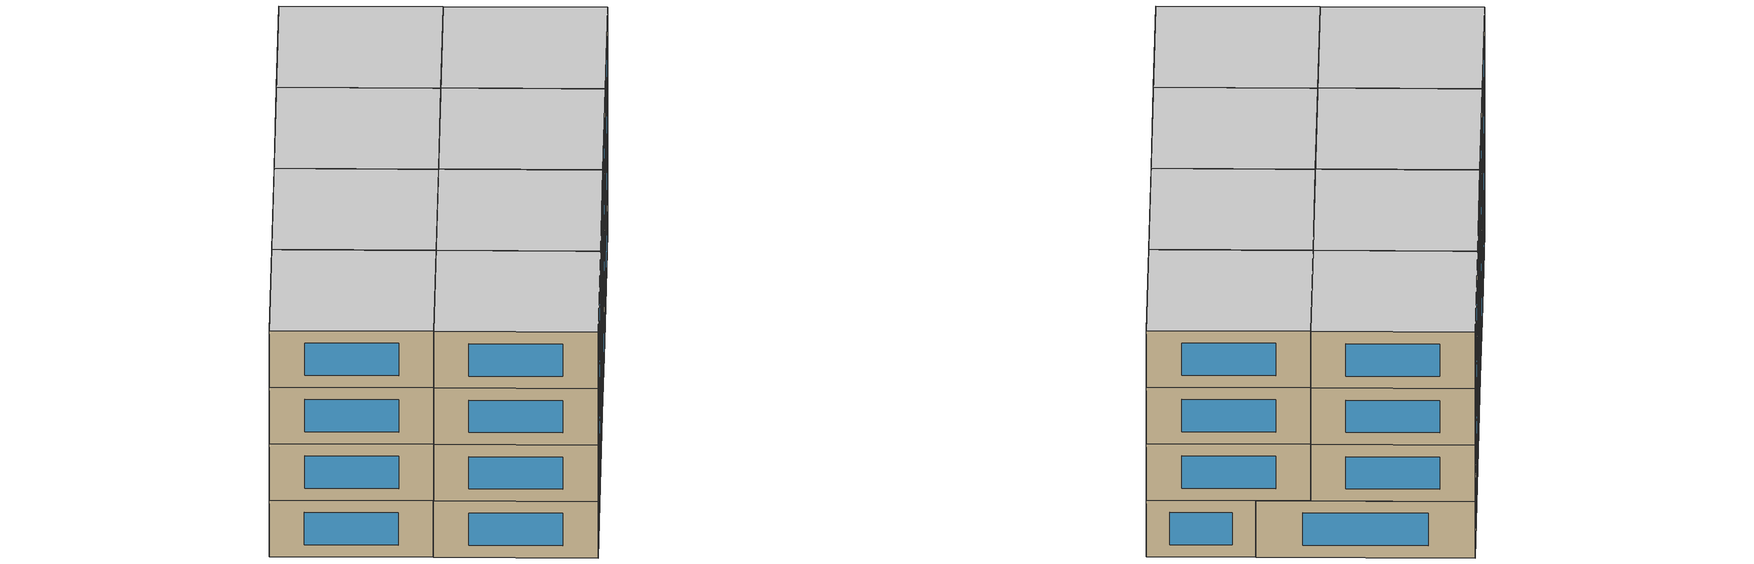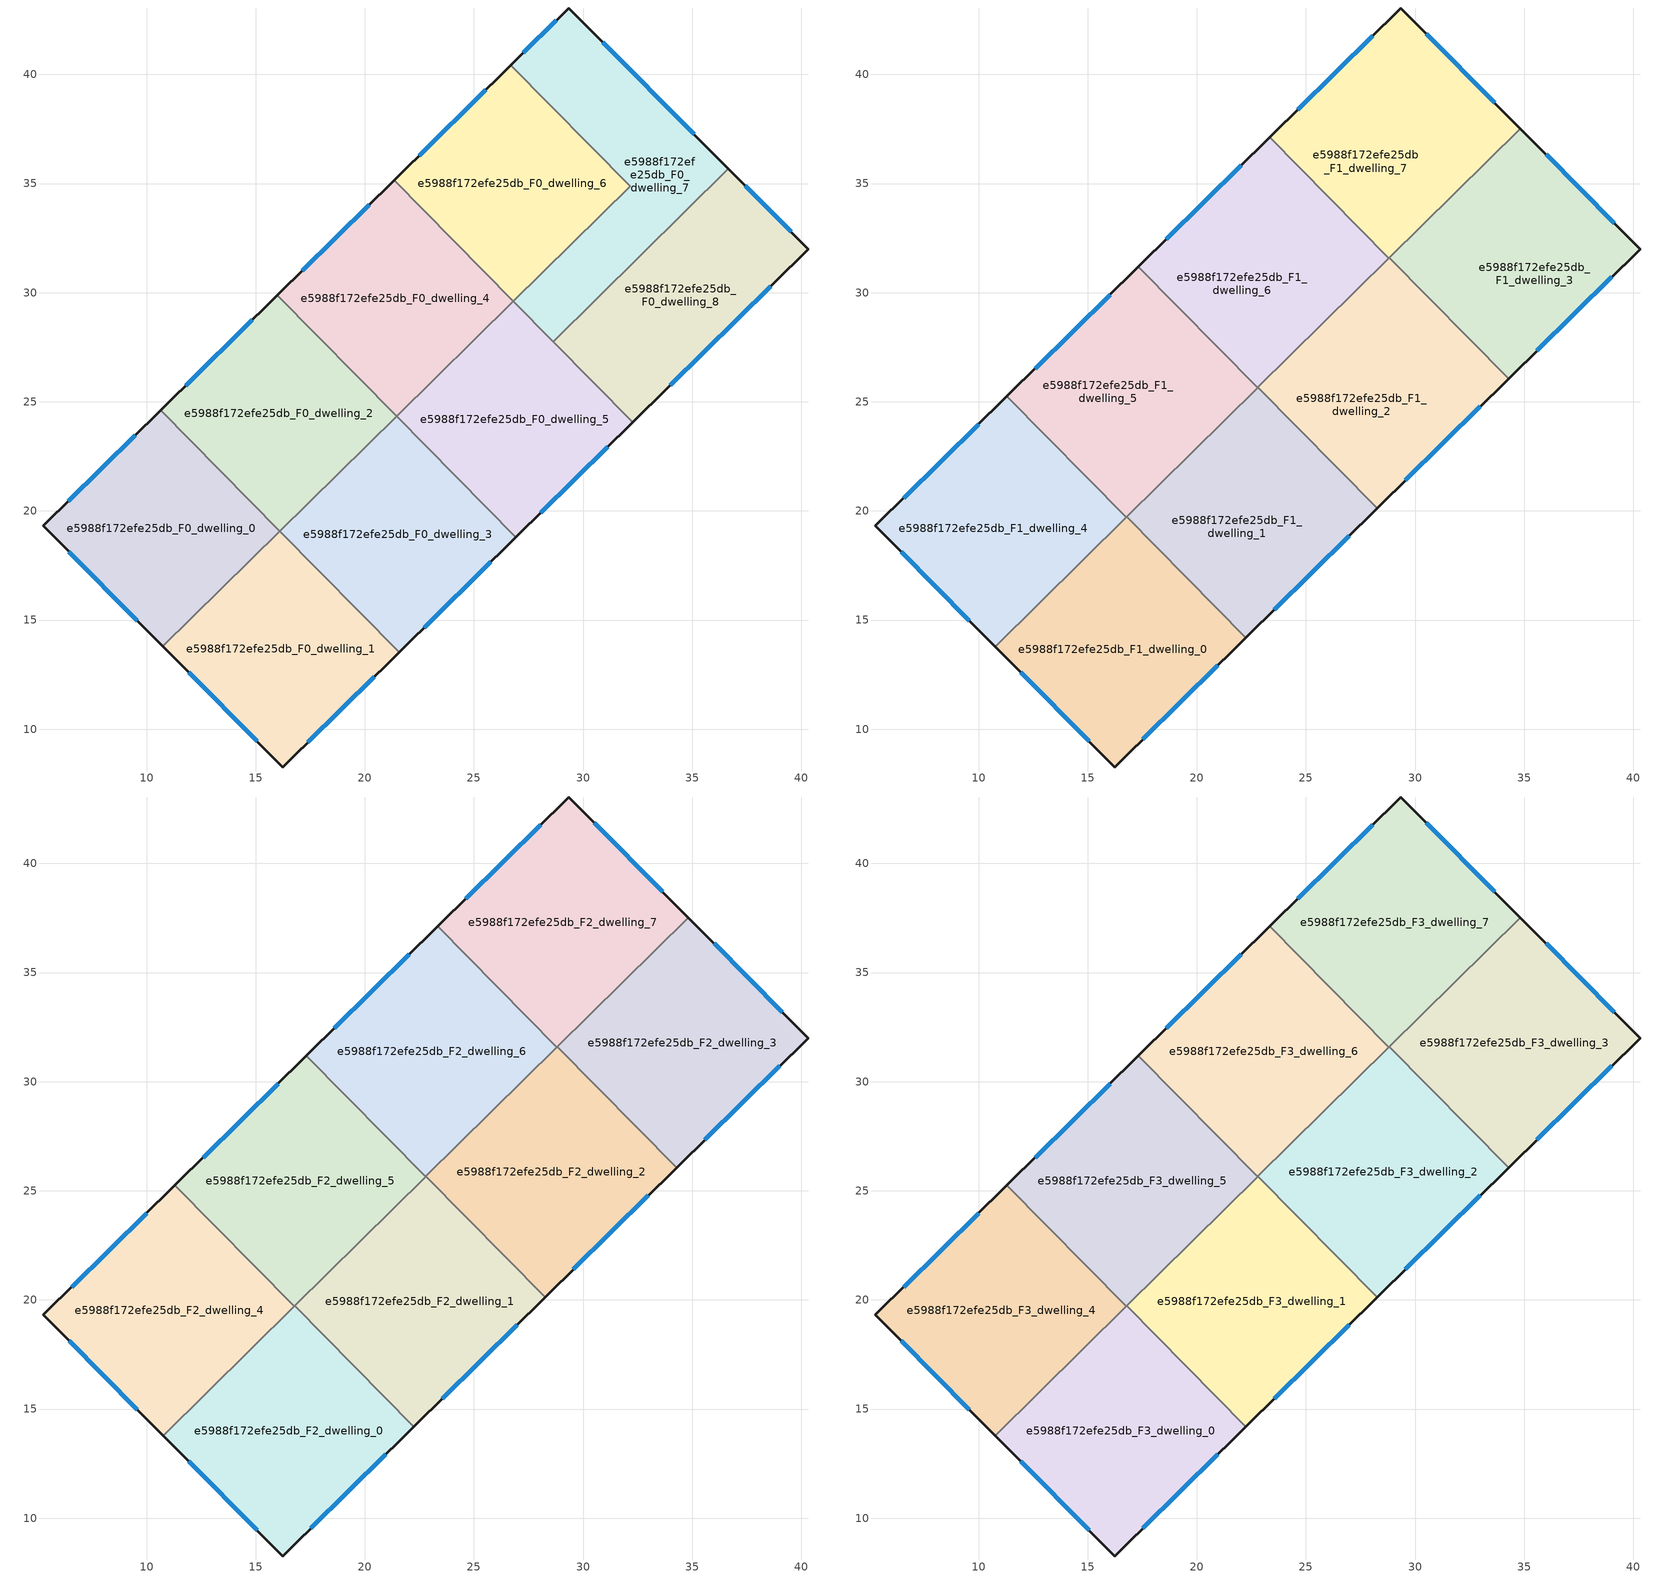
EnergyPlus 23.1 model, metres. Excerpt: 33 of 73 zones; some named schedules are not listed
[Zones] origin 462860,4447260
e5988f172efe25db_F0_dwelling_0
 floor ground (EU_floor_Construction): 10.64,24.61 16.1,19.07 10.75,13.8 5.27,19.31 z0
 wall outside (EU_wall_Construction): 10.64,24.61 5.27,19.31 10.75,13.8 z0:3
 wall to e5988f172efe25db_F0_dwelling_1 (EU_wall_Construction): 10.75,13.8 16.1,19.07 z0:3
 wall to e5988f172efe25db_F0_dwelling_2 (EU_wall_Construction): 16.1,19.07 10.64,24.61 z0:3
 window (EU_Window_Construction): 6.45,18.13 9.58,14.98 / 9.49,23.47 6.42,20.44 z0.64:2.36
e5988f172efe25db_F0_dwelling_1
 floor ground (EU_floor_Construction): 16.1,19.07 21.57,13.52 16.25,8.27 10.75,13.8 z0
 wall outside (EU_wall_Construction): 10.75,13.8 16.25,8.27 21.57,13.52 z0:3
 wall to e5988f172efe25db_F0_dwelling_3 (EU_wall_Construction): 21.57,13.52 16.11,19.06 z0:3
 wall to e5988f172efe25db_F0_dwelling_2 (EU_wall_Construction): 16.11,19.06 16.1,19.07 z0:3
 window (EU_Window_Construction): 11.93,12.61 15.07,9.45 / 17.39,9.39 20.43,12.4 z0.64:2.36
e5988f172efe25db_F0_dwelling_2
 floor ground (EU_floor_Construction): 15.99,29.88 21.46,24.34 16.11,19.06 10.64,24.61 z0
 wall outside (EU_wall_Construction): 15.99,29.88 10.64,24.61 z0:3
 wall to e5988f172efe25db_F0_dwelling_3 (EU_wall_Construction): 16.11,19.06 21.46,24.34 z0:3
 wall to e5988f172efe25db_F0_dwelling_4 (EU_wall_Construction): 21.46,24.34 15.99,29.88 z0:3
 window (EU_Window_Construction): 14.85,28.75 11.79,25.73 z0.64:2.36
 ceiling adiabatic (EU_roof_Construction): 21.46,24.34 15.99,29.88 11.3,25.25 16.77,19.71 z3
e5988f172efe25db_F0_dwelling_3
 floor ground (EU_floor_Construction): 21.46,24.34 26.92,18.79 21.57,13.52 16.11,19.06 z0
 wall outside (EU_wall_Construction): 21.57,13.52 26.92,18.79 z0:3
 wall to e5988f172efe25db_F0_dwelling_5 (EU_wall_Construction): 26.92,18.79 21.46,24.34 z0:3
 window (EU_Window_Construction): 22.72,14.65 25.78,17.67 z0.64:2.36
e5988f172efe25db_F0_dwelling_4
 floor ground (EU_floor_Construction): 21.34,35.15 26.81,29.61 21.46,24.34 15.99,29.88 z0
 wall outside (EU_wall_Construction): 21.34,35.15 15.99,29.88 z0:3
 wall to e5988f172efe25db_F0_dwelling_6 (EU_wall_Construction): 26.81,29.61 21.34,35.15 z0:3
 wall to e5988f172efe25db_F0_dwelling_5 (EU_wall_Construction): 21.46,24.34 26.81,29.61 z0:3
 window (EU_Window_Construction): 20.19,34.02 17.14,31.01 z0.64:2.36
e5988f172efe25db_F0_dwelling_5
 floor ground (EU_floor_Construction): 26.81,29.61 32.27,24.07 26.92,18.79 21.46,24.34 z0
 wall outside (EU_wall_Construction): 26.92,18.79 32.27,24.07 z0:3
 wall to e5988f172efe25db_F0_dwelling_8 (EU_wall_Construction): 32.27,24.07 28.63,27.76 z0:3
 wall to e5988f172efe25db_F0_dwelling_7 (EU_wall_Construction): 28.63,27.76 26.81,29.61 z0:3
 window (EU_Window_Construction): 28.07,19.92 31.12,22.94 z0.64:2.36
e5988f172efe25db_F0_dwelling_6
 floor ground (EU_floor_Construction): 26.69,40.43 32.15,34.89 26.81,29.61 21.34,35.15 z0
 wall outside (EU_wall_Construction): 26.69,40.43 21.34,35.15 z0:3
 wall to e5988f172efe25db_F0_dwelling_7 (EU_wall_Construction): 26.81,29.61 32.15,34.89 26.69,40.43 z0:3
 window (EU_Window_Construction): 25.54,39.3 22.49,36.28 z0.64:2.36
e5988f172efe25db_F0_dwelling_7
 floor ground (EU_floor_Construction): 29.34,43.04 36.66,35.68 28.63,27.76 26.81,29.61 32.15,34.89 26.69,40.43 z0
 wall outside (EU_wall_Construction): 36.66,35.68 29.34,43.04 26.69,40.43 z0:3
 wall to e5988f172efe25db_F0_dwelling_8 (EU_wall_Construction): 28.63,27.76 36.66,35.68 z0:3
 window (EU_Window_Construction): 28.77,42.48 27.26,40.99 / 35.09,37.25 30.91,41.47 z0.64:2.36
e5988f172efe25db_F0_dwelling_8
 floor ground (EU_floor_Construction): 36.66,35.68 40.31,32 32.27,24.07 28.63,27.76 z0
 wall outside (EU_wall_Construction): 32.27,24.07 40.31,32 36.66,35.68 z0:3
 window (EU_Window_Construction): 39.53,32.79 37.45,34.89 / 33.99,25.77 38.59,30.3 z0.64:2.36
e5988f172efe25db_F1_dwelling_0
 floor to e5988f172efe25db_F0_dwelling_1 (EU_floor_Construction): 16.11,19.06 21.57,13.52 16.25,8.27 10.76,13.79 z3
 floor to e5988f172efe25db_F0_dwelling_3 (EU_floor_Construction): 16.79,19.73 22.25,14.19 21.57,13.52 16.11,19.06 z3
 wall outside (EU_wall_Construction): 10.76,13.79 16.25,8.27 22.25,14.19 z3:6
 wall to e5988f172efe25db_F1_dwelling_1 (EU_wall_Construction): 22.25,14.19 16.79,19.73 z3:6
 wall to e5988f172efe25db_F1_dwelling_4 (EU_wall_Construction): 16.77,19.71 10.76,13.79 z3:6
 wall to e5988f172efe25db_F1_dwelling_5 (EU_wall_Construction): 16.79,19.73 16.77,19.71 z3:6
 window (EU_Window_Construction): 17.53,9.54 20.97,12.92 / 11.94,12.61 15.07,9.45 z3.64:5.36
e5988f172efe25db_F1_dwelling_1
 floor to e5988f172efe25db_F0_dwelling_3 (EU_floor_Construction): 21.46,24.34 26.92,18.8 22.25,14.19 16.79,19.73 z3
 floor to e5988f172efe25db_F0_dwelling_5 (EU_floor_Construction): 22.8,25.67 28.27,20.12 26.92,18.8 21.46,24.34 z3
 wall outside (EU_wall_Construction): 22.25,14.19 28.27,20.12 z3:6
 wall to e5988f172efe25db_F1_dwelling_2 (EU_wall_Construction): 28.27,20.12 22.8,25.67 z3:6
 wall to e5988f172efe25db_F1_dwelling_5 (EU_wall_Construction): 22.78,25.65 16.79,19.73 z3:6
 wall to e5988f172efe25db_F1_dwelling_6 (EU_wall_Construction): 22.8,25.67 22.78,25.65 z3:6
 window (EU_Window_Construction): 23.54,15.46 26.98,18.85 z3.64:5.36
e5988f172efe25db_F1_dwelling_2
 floor to e5988f172efe25db_F0_dwelling_5 (EU_floor_Construction): 26.81,29.61 32.27,24.07 28.27,20.12 22.8,25.67 z3
 floor to e5988f172efe25db_F0_dwelling_8 (EU_floor_Construction): 30.65,29.75 34.29,26.06 32.27,24.07 28.63,27.76 z3
 floor to e5988f172efe25db_F0_dwelling_7 (EU_floor_Construction): 28.82,31.6 30.65,29.75 28.63,27.76 26.81,29.61 z3
 wall outside (EU_wall_Construction): 28.27,20.12 34.29,26.06 z3:6
 wall to e5988f172efe25db_F1_dwelling_3 (EU_wall_Construction): 34.29,26.06 28.82,31.6 z3:6
 wall to e5988f172efe25db_F1_dwelling_6 (EU_wall_Construction): 28.8,31.58 22.8,25.67 z3:6
 wall to e5988f172efe25db_F1_dwelling_7 (EU_wall_Construction): 28.82,31.6 28.8,31.58 z3:6
 window (EU_Window_Construction): 29.56,21.4 33,24.79 z3.64:5.36
e5988f172efe25db_F1_dwelling_3
 floor to e5988f172efe25db_F0_dwelling_8 (EU_floor_Construction): 36.66,35.68 40.31,32 34.29,26.06 30.65,29.75 z3
 floor to e5988f172efe25db_F0_dwelling_7 (EU_floor_Construction): 34.83,37.52 36.66,35.68 30.65,29.75 28.82,31.6 z3
 wall outside (EU_wall_Construction): 34.29,26.06 40.31,32 34.83,37.52 z3:6
 wall to e5988f172efe25db_F1_dwelling_7 (EU_wall_Construction): 34.83,37.52 28.82,31.6 z3:6
 window (EU_Window_Construction): 39.14,33.18 36,36.34 / 35.58,27.33 39.02,30.73 z3.64:5.36
e5988f172efe25db_F1_dwelling_4
 floor to e5988f172efe25db_F0_dwelling_0 (EU_floor_Construction): 10.64,24.6 16.1,19.07 10.75,13.8 5.27,19.31 z3
 floor to e5988f172efe25db_F0_dwelling_2 (EU_floor_Construction): 11.3,25.25 16.77,19.71 16.11,19.06 10.64,24.6 z3
 floor to e5988f172efe25db_F0_dwelling_1 (EU_floor_Construction): 16.1,19.07 16.11,19.06 10.76,13.79 10.75,13.8 z3
 wall outside (EU_wall_Construction): 11.3,25.25 5.27,19.31 10.76,13.79 z3:6
 wall to e5988f172efe25db_F1_dwelling_5 (EU_wall_Construction): 16.77,19.71 11.3,25.25 z3:6
 window (EU_Window_Construction): 6.45,18.13 9.58,14.97 / 10.01,23.98 6.57,20.58 z3.64:5.36
e5988f172efe25db_F1_dwelling_5
 floor to e5988f172efe25db_F0_dwelling_4 (EU_floor_Construction): 17.32,31.19 22.78,25.65 21.46,24.34 15.99,29.88 z3
 floor adiabatic (EU_floor_Construction): 17.32,31.19 15.99,29.88 21.46,24.34 16.77,19.71 11.3,25.25 z3
 wall outside (EU_wall_Construction): 17.32,31.19 11.3,25.25 z3:6
 wall to e5988f172efe25db_F1_dwelling_6 (EU_wall_Construction): 22.78,25.64 17.32,31.19 z3:6
 window (EU_Window_Construction): 16.03,29.92 12.59,26.53 z3.64:5.36
e5988f172efe25db_F1_dwelling_6
 floor to e5988f172efe25db_F0_dwelling_4 (EU_floor_Construction): 21.34,35.15 26.81,29.61 22.78,25.65 17.32,31.19 z3
 floor to e5988f172efe25db_F0_dwelling_6 (EU_floor_Construction): 23.34,37.12 28.8,31.58 26.81,29.61 21.34,35.15 z3
 wall outside (EU_wall_Construction): 23.34,37.12 17.32,31.19 z3:6
 wall to e5988f172efe25db_F1_dwelling_7 (EU_wall_Construction): 28.8,31.58 23.34,37.12 z3:6
 window (EU_Window_Construction): 22.05,35.85 18.61,32.46 z3.64:5.36
e5988f172efe25db_F1_dwelling_7
 floor to e5988f172efe25db_F0_dwelling_6 (EU_floor_Construction): 26.69,40.43 32.15,34.89 28.8,31.58 23.34,37.12 z3
 floor to e5988f172efe25db_F0_dwelling_7 (EU_floor_Construction): 29.34,43.04 34.83,37.52 32.15,34.89 26.69,40.43 z3
 wall outside (EU_wall_Construction): 34.83,37.52 29.34,43.04 23.34,37.12 z3:6
 window (EU_Window_Construction): 28.06,41.78 24.62,38.39 / 33.65,38.71 30.52,41.86 z3.64:5.36
e5988f172efe25db_F2_dwelling_0
 floor to e5988f172efe25db_F1_dwelling_0 (EU_floor_Construction): 16.79,19.73 22.25,14.19 16.25,8.27 10.76,13.79 z6
 wall outside (EU_wall_Construction): 10.76,13.79 16.25,8.27 22.25,14.19 z6:9
 wall to e5988f172efe25db_F2_dwelling_1 (EU_wall_Construction): 22.25,14.19 16.79,19.73 z6:9
 wall to e5988f172efe25db_F2_dwelling_4 (EU_wall_Construction): 16.77,19.71 10.76,13.79 z6:9
 wall to e5988f172efe25db_F2_dwelling_5 (EU_wall_Construction): 16.79,19.73 16.77,19.71 z6:9
 window (EU_Window_Construction): 17.53,9.54 20.97,12.92 / 11.94,12.61 15.07,9.45 z6.64:8.36
e5988f172efe25db_F2_dwelling_1
 floor to e5988f172efe25db_F1_dwelling_1 (EU_floor_Construction): 22.8,25.67 28.27,20.12 22.25,14.19 16.79,19.73 z6
 wall outside (EU_wall_Construction): 22.25,14.19 28.27,20.12 z6:9
 wall to e5988f172efe25db_F2_dwelling_2 (EU_wall_Construction): 28.27,20.12 22.8,25.67 z6:9
 wall to e5988f172efe25db_F2_dwelling_5 (EU_wall_Construction): 22.78,25.65 16.79,19.73 z6:9
 wall to e5988f172efe25db_F2_dwelling_6 (EU_wall_Construction): 22.8,25.67 22.78,25.65 z6:9
 window (EU_Window_Construction): 23.54,15.46 26.98,18.85 z6.64:8.36
e5988f172efe25db_F2_dwelling_2
 floor to e5988f172efe25db_F1_dwelling_2 (EU_floor_Construction): 28.82,31.6 34.29,26.06 28.27,20.12 22.8,25.67 z6
 wall outside (EU_wall_Construction): 28.27,20.12 34.29,26.06 z6:9
 wall to e5988f172efe25db_F2_dwelling_3 (EU_wall_Construction): 34.29,26.06 28.82,31.6 z6:9
 wall to e5988f172efe25db_F2_dwelling_6 (EU_wall_Construction): 28.8,31.58 22.8,25.67 z6:9
 wall to e5988f172efe25db_F2_dwelling_7 (EU_wall_Construction): 28.82,31.6 28.8,31.58 z6:9
 window (EU_Window_Construction): 29.56,21.4 33,24.79 z6.64:8.36
e5988f172efe25db_F2_dwelling_3
 floor to e5988f172efe25db_F1_dwelling_3 (EU_floor_Construction): 34.83,37.52 40.31,32 34.29,26.06 28.82,31.6 z6
 wall outside (EU_wall_Construction): 34.29,26.06 40.31,32 34.83,37.52 z6:9
 wall to e5988f172efe25db_F2_dwelling_7 (EU_wall_Construction): 34.83,37.52 28.82,31.6 z6:9
 window (EU_Window_Construction): 39.14,33.18 36,36.34 / 35.58,27.33 39.02,30.73 z6.64:8.36
e5988f172efe25db_F2_dwelling_4
 floor to e5988f172efe25db_F1_dwelling_4 (EU_floor_Construction): 11.3,25.25 16.77,19.71 10.76,13.79 5.27,19.31 z6
 wall outside (EU_wall_Construction): 11.3,25.25 5.27,19.31 10.76,13.79 z6:9
 wall to e5988f172efe25db_F2_dwelling_5 (EU_wall_Construction): 16.77,19.71 11.3,25.25 z6:9
 window (EU_Window_Construction): 6.45,18.13 9.58,14.97 / 10.01,23.98 6.57,20.58 z6.64:8.36
e5988f172efe25db_F2_dwelling_5
 floor to e5988f172efe25db_F1_dwelling_5 (EU_floor_Construction): 17.32,31.19 22.78,25.64 16.77,19.71 11.3,25.25 z6
 wall outside (EU_wall_Construction): 17.32,31.19 11.3,25.25 z6:9
 wall to e5988f172efe25db_F2_dwelling_6 (EU_wall_Construction): 22.78,25.64 17.32,31.19 z6:9
 window (EU_Window_Construction): 16.03,29.92 12.59,26.53 z6.64:8.36
e5988f172efe25db_F2_dwelling_6
 floor to e5988f172efe25db_F1_dwelling_6 (EU_floor_Construction): 23.34,37.12 28.8,31.58 22.78,25.64 17.32,31.19 z6
 wall outside (EU_wall_Construction): 23.34,37.12 17.32,31.19 z6:9
 wall to e5988f172efe25db_F2_dwelling_7 (EU_wall_Construction): 28.8,31.58 23.34,37.12 z6:9
 window (EU_Window_Construction): 22.05,35.85 18.61,32.46 z6.64:8.36
e5988f172efe25db_F2_dwelling_7
 floor to e5988f172efe25db_F1_dwelling_7 (EU_floor_Construction): 29.34,43.04 34.83,37.52 28.8,31.58 23.34,37.12 z6
 wall outside (EU_wall_Construction): 34.83,37.52 29.34,43.04 23.34,37.12 z6:9
 window (EU_Window_Construction): 28.06,41.78 24.62,38.39 / 33.65,38.71 30.52,41.86 z6.64:8.36
e5988f172efe25db_F3_dwelling_0
 floor to e5988f172efe25db_F2_dwelling_0 (EU_floor_Construction): 16.79,19.73 22.25,14.19 16.25,8.27 10.76,13.79 z9
 wall outside (EU_wall_Construction): 10.76,13.79 16.25,8.27 22.25,14.19 z9:12
 wall to e5988f172efe25db_F3_dwelling_1 (EU_wall_Construction): 22.25,14.19 16.79,19.73 z9:12
 wall to e5988f172efe25db_F3_dwelling_4 (EU_wall_Construction): 16.77,19.71 10.76,13.79 z9:12
 wall to e5988f172efe25db_F3_dwelling_5 (EU_wall_Construction): 16.79,19.73 16.77,19.71 z9:12
 window (EU_Window_Construction): 17.53,9.54 20.97,12.92 / 11.94,12.61 15.07,9.45 z9.64:11.36
 ceiling to e5988f172efe25db_F4_dwelling_0 (EU_floor_Construction): 22.25,14.19 16.79,19.73 10.76,13.79 16.25,8.27 z12
e5988f172efe25db_F3_dwelling_1
 floor to e5988f172efe25db_F2_dwelling_1 (EU_floor_Construction): 22.8,25.67 28.27,20.12 22.25,14.19 16.79,19.73 z9
 wall outside (EU_wall_Construction): 22.25,14.19 28.27,20.12 z9:12
 wall to e5988f172efe25db_F3_dwelling_2 (EU_wall_Construction): 28.27,20.12 22.8,25.67 z9:12
 wall to e5988f172efe25db_F3_dwelling_5 (EU_wall_Construction): 22.78,25.65 16.79,19.73 z9:12
 wall to e5988f172efe25db_F3_dwelling_6 (EU_wall_Construction): 22.8,25.67 22.78,25.65 z9:12
 window (EU_Window_Construction): 23.54,15.46 26.98,18.85 z9.64:11.36
 ceiling to e5988f172efe25db_F4_dwelling_1 (EU_floor_Construction): 28.27,20.12 22.8,25.67 16.79,19.73 22.25,14.19 z12
e5988f172efe25db_F3_dwelling_2
 floor to e5988f172efe25db_F2_dwelling_2 (EU_floor_Construction): 28.82,31.6 34.29,26.06 28.27,20.12 22.8,25.67 z9
 wall outside (EU_wall_Construction): 28.27,20.12 34.29,26.06 z9:12
 wall to e5988f172efe25db_F3_dwelling_3 (EU_wall_Construction): 34.29,26.06 28.82,31.6 z9:12
 wall to e5988f172efe25db_F3_dwelling_6 (EU_wall_Construction): 28.8,31.58 22.8,25.67 z9:12
 wall to e5988f172efe25db_F3_dwelling_7 (EU_wall_Construction): 28.82,31.6 28.8,31.58 z9:12
 window (EU_Window_Construction): 29.56,21.4 33,24.79 z9.64:11.36
 ceiling to e5988f172efe25db_F4_dwelling_2 (EU_floor_Construction): 34.29,26.06 28.82,31.6 22.8,25.67 28.27,20.12 z12
e5988f172efe25db_F3_dwelling_3
 floor to e5988f172efe25db_F2_dwelling_3 (EU_floor_Construction): 34.83,37.52 40.31,32 34.29,26.06 28.82,31.6 z9
 wall outside (EU_wall_Construction): 34.29,26.06 40.31,32 34.83,37.52 z9:12
 wall to e5988f172efe25db_F3_dwelling_7 (EU_wall_Construction): 34.83,37.52 28.82,31.6 z9:12
 window (EU_Window_Construction): 39.14,33.18 36,36.34 / 35.58,27.33 39.02,30.73 z9.64:11.36
 ceiling to e5988f172efe25db_F4_dwelling_3 (EU_floor_Construction): 40.31,32 34.83,37.52 28.82,31.6 34.29,26.06 z12
e5988f172efe25db_F3_dwelling_4
 floor to e5988f172efe25db_F2_dwelling_4 (EU_floor_Construction): 11.3,25.25 16.77,19.71 10.76,13.79 5.27,19.31 z9
 wall outside (EU_wall_Construction): 11.3,25.25 5.27,19.31 10.76,13.79 z9:12
 wall to e5988f172efe25db_F3_dwelling_5 (EU_wall_Construction): 16.77,19.71 11.3,25.25 z9:12
 window (EU_Window_Construction): 6.45,18.13 9.58,14.97 / 10.01,23.98 6.57,20.58 z9.64:11.36
 ceiling to e5988f172efe25db_F4_dwelling_4 (EU_floor_Construction): 16.77,19.71 11.3,25.25 5.27,19.31 10.76,13.79 z12
e5988f172efe25db_F3_dwelling_5
 floor to e5988f172efe25db_F2_dwelling_5 (EU_floor_Construction): 17.32,31.19 22.78,25.64 16.77,19.71 11.3,25.25 z9
 wall outside (EU_wall_Construction): 17.32,31.19 11.3,25.25 z9:12
 wall to e5988f172efe25db_F3_dwelling_6 (EU_wall_Construction): 22.78,25.64 17.32,31.19 z9:12
 window (EU_Window_Construction): 16.03,29.92 12.59,26.53 z9.64:11.36
 ceiling to e5988f172efe25db_F4_dwelling_5 (EU_floor_Construction): 22.78,25.64 17.32,31.19 11.3,25.25 16.77,19.71 z12
e5988f172efe25db_F3_dwelling_6
 floor to e5988f172efe25db_F2_dwelling_6 (EU_floor_Construction): 23.34,37.12 28.8,31.58 22.78,25.64 17.32,31.19 z9
 wall outside (EU_wall_Construction): 23.34,37.12 17.32,31.19 z9:12
 wall to e5988f172efe25db_F3_dwelling_7 (EU_wall_Construction): 28.8,31.58 23.34,37.12 z9:12
 window (EU_Window_Construction): 22.05,35.85 18.61,32.46 z9.64:11.36
 ceiling to e5988f172efe25db_F4_dwelling_6 (EU_floor_Construction): 28.8,31.58 23.34,37.12 17.32,31.19 22.78,25.64 z12
e5988f172efe25db_F3_dwelling_7
 floor to e5988f172efe25db_F2_dwelling_7 (EU_floor_Construction): 29.34,43.04 34.83,37.52 28.8,31.58 23.34,37.12 z9
 wall outside (EU_wall_Construction): 34.83,37.52 29.34,43.04 23.34,37.12 z9:12
 window (EU_Window_Construction): 28.06,41.78 24.62,38.39 / 33.65,38.71 30.52,41.86 z9.64:11.36
 ceiling to e5988f172efe25db_F4_dwelling_7 (EU_floor_Construction): 34.83,37.52 29.34,43.04 23.34,37.12 28.8,31.58 z12
[Building]
EU S2 Campaign: North Axis=0; Terrain=City; Solar Distribution=FullExterior
[Site:Location]
Yerevan-Zvartnots.Intl.AP: Latitude=40.15; Longitude=44.383; Time Zone=4; Elevation=854
[SizingPeriod:WeatherFileDays]
AnnualSizingPeriod: Begin Month=1; Begin Day of Month=1; End Month=12; End Day of Month=31; Day of Week for Start Day=Monday; Use Weather File Daylight Saving Period=No; Use Weather File Rain and Snow Indicators=No
[MATERIAL]
EU_InternalMass_Material: Roughness=MediumRough; Thickness=0.1; Conductivity=1; Density=1800; Specific Heat=900; Thermal Absorptance=0.9; Solar Absorptance=0.7; Visible Absorptance=0.7
[MATERIAL:NOMASS] Roughness=MediumRough; Thermal Absorptance=0.9; Solar Absorptance=0.7; Visible Absorptance=0.7
Name | Thermal Resistance
EU_wall_NoMass | 1.05043
EU_roof_NoMass | 1.45357
EU_floor_NoMass | 0.478065
[WINDOWMATERIAL:SIMPLEGLAZINGSYSTEM]
EU_Window_SimpleGlazing: UFactor=2.5566; Solar Heat Gain Coefficient=0.75; Visible Transmittance=0.75
[CONSTRUCTION]
EU_wall_Construction: EU_wall_NoMass
EU_roof_Construction: EU_roof_NoMass
EU_floor_Construction: EU_floor_NoMass
EU_Window_Construction: EU_Window_SimpleGlazing
EU_InternalMass_Construction: EU_InternalMass_Material
[ZONE] Type=1; Multiplier=1; Ceiling Height=autocalculate; Floor Area=autocalculate; Part of Total Floor Area=Yes
Name | Volume
e5988f172efe25db_F0_dwelling_0 | 175.408
e5988f172efe25db_F1_dwelling_0; e5988f172efe25db_F2_dwelling_0; e5988f172efe25db_F3_dwelling_0 | 197.323
e5988f172efe25db_F0_dwelling_1 | 175.384
e5988f172efe25db_F1_dwelling_1; e5988f172efe25db_F2_dwelling_1; e5988f172efe25db_F3_dwelling_1 | 197.292
e5988f172efe25db_F0_dwelling_2 | 175.399
e5988f172efe25db_F1_dwelling_2; e5988f172efe25db_F2_dwelling_2; e5988f172efe25db_F3_dwelling_2 | 197.291
e5988f172efe25db_F0_dwelling_3; e5988f172efe25db_F0_dwelling_4 | 175.416
e5988f172efe25db_F1_dwelling_3; e5988f172efe25db_F2_dwelling_3; e5988f172efe25db_F3_dwelling_3 | 197.306
e5988f172efe25db_F1_dwelling_4; e5988f172efe25db_F2_dwelling_4; e5988f172efe25db_F3_dwelling_4; e5988f172efe25db_F1_dwelling_7; e5988f172efe25db_F2_dwelling_7; e5988f172efe25db_F3_dwelling_7 | 197.342
e5988f172efe25db_F0_dwelling_5 | 175.383
e5988f172efe25db_F1_dwelling_5; e5988f172efe25db_F2_dwelling_5; e5988f172efe25db_F3_dwelling_5 | 197.328
e5988f172efe25db_F0_dwelling_6 | 175.415
e5988f172efe25db_F1_dwelling_6; e5988f172efe25db_F2_dwelling_6; e5988f172efe25db_F3_dwelling_6 | 197.345
e5988f172efe25db_F0_dwelling_7 | 175.391
e5988f172efe25db_F0_dwelling_8 | 175.371
[INTERNALMASS] Construction=EU_InternalMass_Construction
Name | Zone or ZoneList | Surface Area
e5988f172efe25db_F0_dwelling_0_EU_InternalMass | e5988f172efe25db_F0_dwelling_0 | 58.4698
e5988f172efe25db_F0_dwelling_1_EU_InternalMass | e5988f172efe25db_F0_dwelling_1 | 58.4592
e5988f172efe25db_F0_dwelling_2_EU_InternalMass | e5988f172efe25db_F0_dwelling_2 | 58.4653
e5988f172efe25db_F0_dwelling_3_EU_InternalMass | e5988f172efe25db_F0_dwelling_3 | 58.4718
e5988f172efe25db_F0_dwelling_4_EU_InternalMass | e5988f172efe25db_F0_dwelling_4 | 58.4732
e5988f172efe25db_F0_dwelling_5_EU_InternalMass | e5988f172efe25db_F0_dwelling_5 | 58.4599
e5988f172efe25db_F0_dwelling_6_EU_InternalMass | e5988f172efe25db_F0_dwelling_6 | 58.4732
e5988f172efe25db_F0_dwelling_7_EU_InternalMass | e5988f172efe25db_F0_dwelling_7 | 58.4636
e5988f172efe25db_F0_dwelling_8_EU_InternalMass | e5988f172efe25db_F0_dwelling_8 | 58.4605
e5988f172efe25db_F1_dwelling_0_EU_InternalMass | e5988f172efe25db_F1_dwelling_0 | 65.7744
e5988f172efe25db_F1_dwelling_1_EU_InternalMass | e5988f172efe25db_F1_dwelling_1 | 65.764
e5988f172efe25db_F1_dwelling_2_EU_InternalMass | e5988f172efe25db_F1_dwelling_2 | 65.7638
e5988f172efe25db_F1_dwelling_3_EU_InternalMass | e5988f172efe25db_F1_dwelling_3 | 65.7687
e5988f172efe25db_F1_dwelling_4_EU_InternalMass | e5988f172efe25db_F1_dwelling_4 | 65.7804
e5988f172efe25db_F1_dwelling_5_EU_InternalMass | e5988f172efe25db_F1_dwelling_5 | 65.776
e5988f172efe25db_F1_dwelling_6_EU_InternalMass | e5988f172efe25db_F1_dwelling_6 | 65.7817
e5988f172efe25db_F1_dwelling_7_EU_InternalMass | e5988f172efe25db_F1_dwelling_7 | 65.7806
e5988f172efe25db_F2_dwelling_0_EU_InternalMass | e5988f172efe25db_F2_dwelling_0 | 65.7744
e5988f172efe25db_F2_dwelling_1_EU_InternalMass | e5988f172efe25db_F2_dwelling_1 | 65.764
e5988f172efe25db_F2_dwelling_2_EU_InternalMass | e5988f172efe25db_F2_dwelling_2 | 65.7638
e5988f172efe25db_F2_dwelling_3_EU_InternalMass | e5988f172efe25db_F2_dwelling_3 | 65.7687
e5988f172efe25db_F2_dwelling_4_EU_InternalMass | e5988f172efe25db_F2_dwelling_4 | 65.7804
e5988f172efe25db_F2_dwelling_5_EU_InternalMass | e5988f172efe25db_F2_dwelling_5 | 65.776
e5988f172efe25db_F2_dwelling_6_EU_InternalMass | e5988f172efe25db_F2_dwelling_6 | 65.7817
e5988f172efe25db_F2_dwelling_7_EU_InternalMass | e5988f172efe25db_F2_dwelling_7 | 65.7806
e5988f172efe25db_F3_dwelling_0_EU_InternalMass | e5988f172efe25db_F3_dwelling_0 | 65.7744
e5988f172efe25db_F3_dwelling_1_EU_InternalMass | e5988f172efe25db_F3_dwelling_1 | 65.764
e5988f172efe25db_F3_dwelling_2_EU_InternalMass | e5988f172efe25db_F3_dwelling_2 | 65.7638
e5988f172efe25db_F3_dwelling_3_EU_InternalMass | e5988f172efe25db_F3_dwelling_3 | 65.7687
e5988f172efe25db_F3_dwelling_4_EU_InternalMass | e5988f172efe25db_F3_dwelling_4 | 65.7804
e5988f172efe25db_F3_dwelling_5_EU_InternalMass | e5988f172efe25db_F3_dwelling_5 | 65.776
e5988f172efe25db_F3_dwelling_6_EU_InternalMass | e5988f172efe25db_F3_dwelling_6 | 65.7817
e5988f172efe25db_F3_dwelling_7_EU_InternalMass | e5988f172efe25db_F3_dwelling_7 | 65.7806
[OTHEREQUIPMENT] Fuel Type=Electricity; Design Level Calculation Method=Watts/Area; Power per Zone Floor Area=1; Fraction Latent=0; Fraction Radiant=0; Fraction Lost=0; Carbon Dioxide Generation Rate=0; EndUse Subcategory=EU_Step8_InternalGains
Name | Zone or ZoneList or Space or SpaceList | Schedule
EU_Step8_InternalGain_e5988f172efe25db_F0_dwelling_0_f000 | e5988f172efe25db_F0_dwelling_0 | EU_Step8_GainSchedule_e5988f172efe25db_F0_dwelling_0_f000
EU_Step8_InternalGain_e5988f172efe25db_F0_dwelling_1_f000 | e5988f172efe25db_F0_dwelling_1 | EU_Step8_GainSchedule_e5988f172efe25db_F0_dwelling_1_f000
EU_Step8_InternalGain_e5988f172efe25db_F0_dwelling_2_f000 | e5988f172efe25db_F0_dwelling_2 | EU_Step8_GainSchedule_e5988f172efe25db_F0_dwelling_2_f000
EU_Step8_InternalGain_e5988f172efe25db_F0_dwelling_3_f000 | e5988f172efe25db_F0_dwelling_3 | EU_Step8_GainSchedule_e5988f172efe25db_F0_dwelling_3_f000
EU_Step8_InternalGain_e5988f172efe25db_F0_dwelling_4_f000 | e5988f172efe25db_F0_dwelling_4 | EU_Step8_GainSchedule_e5988f172efe25db_F0_dwelling_4_f000
EU_Step8_InternalGain_e5988f172efe25db_F0_dwelling_5_f000 | e5988f172efe25db_F0_dwelling_5 | EU_Step8_GainSchedule_e5988f172efe25db_F0_dwelling_5_f000
EU_Step8_InternalGain_e5988f172efe25db_F0_dwelling_6_f000 | e5988f172efe25db_F0_dwelling_6 | EU_Step8_GainSchedule_e5988f172efe25db_F0_dwelling_6_f000
EU_Step8_InternalGain_e5988f172efe25db_F0_dwelling_7_f000 | e5988f172efe25db_F0_dwelling_7 | EU_Step8_GainSchedule_e5988f172efe25db_F0_dwelling_7_f000
EU_Step8_InternalGain_e5988f172efe25db_F0_dwelling_8_f000 | e5988f172efe25db_F0_dwelling_8 | EU_Step8_GainSchedule_e5988f172efe25db_F0_dwelling_8_f000
EU_Step8_InternalGain_e5988f172efe25db_F1_dwelling_0_f000 | e5988f172efe25db_F1_dwelling_0 | EU_Step8_GainSchedule_e5988f172efe25db_F1_dwelling_0_f000
EU_Step8_InternalGain_e5988f172efe25db_F1_dwelling_1_f000 | e5988f172efe25db_F1_dwelling_1 | EU_Step8_GainSchedule_e5988f172efe25db_F1_dwelling_1_f000
EU_Step8_InternalGain_e5988f172efe25db_F1_dwelling_2_f000 | e5988f172efe25db_F1_dwelling_2 | EU_Step8_GainSchedule_e5988f172efe25db_F1_dwelling_2_f000
EU_Step8_InternalGain_e5988f172efe25db_F1_dwelling_3_f000 | e5988f172efe25db_F1_dwelling_3 | EU_Step8_GainSchedule_e5988f172efe25db_F1_dwelling_3_f000
EU_Step8_InternalGain_e5988f172efe25db_F1_dwelling_4_f000 | e5988f172efe25db_F1_dwelling_4 | EU_Step8_GainSchedule_e5988f172efe25db_F1_dwelling_4_f000
EU_Step8_InternalGain_e5988f172efe25db_F1_dwelling_5_f000 | e5988f172efe25db_F1_dwelling_5 | EU_Step8_GainSchedule_e5988f172efe25db_F1_dwelling_5_f000
EU_Step8_InternalGain_e5988f172efe25db_F1_dwelling_6_f000 | e5988f172efe25db_F1_dwelling_6 | EU_Step8_GainSchedule_e5988f172efe25db_F1_dwelling_6_f000
EU_Step8_InternalGain_e5988f172efe25db_F1_dwelling_7_f000 | e5988f172efe25db_F1_dwelling_7 | EU_Step8_GainSchedule_e5988f172efe25db_F1_dwelling_7_f000
EU_Step8_InternalGain_e5988f172efe25db_F2_dwelling_0_f000 | e5988f172efe25db_F2_dwelling_0 | EU_Step8_GainSchedule_e5988f172efe25db_F2_dwelling_0_f000
EU_Step8_InternalGain_e5988f172efe25db_F2_dwelling_1_f000 | e5988f172efe25db_F2_dwelling_1 | EU_Step8_GainSchedule_e5988f172efe25db_F2_dwelling_1_f000
EU_Step8_InternalGain_e5988f172efe25db_F2_dwelling_2_f000 | e5988f172efe25db_F2_dwelling_2 | EU_Step8_GainSchedule_e5988f172efe25db_F2_dwelling_2_f000
EU_Step8_InternalGain_e5988f172efe25db_F2_dwelling_3_f000 | e5988f172efe25db_F2_dwelling_3 | EU_Step8_GainSchedule_e5988f172efe25db_F2_dwelling_3_f000
EU_Step8_InternalGain_e5988f172efe25db_F2_dwelling_4_f000 | e5988f172efe25db_F2_dwelling_4 | EU_Step8_GainSchedule_e5988f172efe25db_F2_dwelling_4_f000
EU_Step8_InternalGain_e5988f172efe25db_F2_dwelling_5_f000 | e5988f172efe25db_F2_dwelling_5 | EU_Step8_GainSchedule_e5988f172efe25db_F2_dwelling_5_f000
EU_Step8_InternalGain_e5988f172efe25db_F2_dwelling_6_f000 | e5988f172efe25db_F2_dwelling_6 | EU_Step8_GainSchedule_e5988f172efe25db_F2_dwelling_6_f000
EU_Step8_InternalGain_e5988f172efe25db_F2_dwelling_7_f000 | e5988f172efe25db_F2_dwelling_7 | EU_Step8_GainSchedule_e5988f172efe25db_F2_dwelling_7_f000
EU_Step8_InternalGain_e5988f172efe25db_F3_dwelling_0_f000 | e5988f172efe25db_F3_dwelling_0 | EU_Step8_GainSchedule_e5988f172efe25db_F3_dwelling_0_f000
EU_Step8_InternalGain_e5988f172efe25db_F3_dwelling_1_f000 | e5988f172efe25db_F3_dwelling_1 | EU_Step8_GainSchedule_e5988f172efe25db_F3_dwelling_1_f000
EU_Step8_InternalGain_e5988f172efe25db_F3_dwelling_2_f000 | e5988f172efe25db_F3_dwelling_2 | EU_Step8_GainSchedule_e5988f172efe25db_F3_dwelling_2_f000
EU_Step8_InternalGain_e5988f172efe25db_F3_dwelling_3_f000 | e5988f172efe25db_F3_dwelling_3 | EU_Step8_GainSchedule_e5988f172efe25db_F3_dwelling_3_f000
EU_Step8_InternalGain_e5988f172efe25db_F3_dwelling_4_f000 | e5988f172efe25db_F3_dwelling_4 | EU_Step8_GainSchedule_e5988f172efe25db_F3_dwelling_4_f000
EU_Step8_InternalGain_e5988f172efe25db_F3_dwelling_5_f000 | e5988f172efe25db_F3_dwelling_5 | EU_Step8_GainSchedule_e5988f172efe25db_F3_dwelling_5_f000
EU_Step8_InternalGain_e5988f172efe25db_F3_dwelling_6_f000 | e5988f172efe25db_F3_dwelling_6 | EU_Step8_GainSchedule_e5988f172efe25db_F3_dwelling_6_f000
EU_Step8_InternalGain_e5988f172efe25db_F3_dwelling_7_f000 | e5988f172efe25db_F3_dwelling_7 | EU_Step8_GainSchedule_e5988f172efe25db_F3_dwelling_7_f000
[ZONEVENTILATION:DESIGNFLOWRATE] Schedule=EU_AlwaysOn; Design Flow Rate Calculation Method=AirChanges/Hour; Air Changes per Hour=0.557805; Ventilation Type=Natural; Fan Pressure Rise=0; Fan Total Efficiency=1; Constant Term Coefficient=1; Temperature Term Coefficient=0; Velocity Term Coefficient=0; Velocity Squared Term Coefficient=0; Minimum Indoor Temperature=-100; Maximum Indoor Temperature=100; Delta Temperature=-100; Minimum Outdoor Temperature=-100; Maximum Outdoor Temperature=100; Maximum Wind Speed=40
Name | Zone or ZoneList or Space or SpaceList
EU_ConstantAir_e5988f172efe25db_F0_dwelling_0 | e5988f172efe25db_F0_dwelling_0
EU_ConstantAir_e5988f172efe25db_F0_dwelling_1 | e5988f172efe25db_F0_dwelling_1
EU_ConstantAir_e5988f172efe25db_F0_dwelling_2 | e5988f172efe25db_F0_dwelling_2
EU_ConstantAir_e5988f172efe25db_F0_dwelling_3 | e5988f172efe25db_F0_dwelling_3
EU_ConstantAir_e5988f172efe25db_F0_dwelling_4 | e5988f172efe25db_F0_dwelling_4
EU_ConstantAir_e5988f172efe25db_F0_dwelling_5 | e5988f172efe25db_F0_dwelling_5
EU_ConstantAir_e5988f172efe25db_F0_dwelling_6 | e5988f172efe25db_F0_dwelling_6
EU_ConstantAir_e5988f172efe25db_F0_dwelling_7 | e5988f172efe25db_F0_dwelling_7
EU_ConstantAir_e5988f172efe25db_F0_dwelling_8 | e5988f172efe25db_F0_dwelling_8
EU_ConstantAir_e5988f172efe25db_F1_dwelling_0 | e5988f172efe25db_F1_dwelling_0
EU_ConstantAir_e5988f172efe25db_F1_dwelling_1 | e5988f172efe25db_F1_dwelling_1
EU_ConstantAir_e5988f172efe25db_F1_dwelling_2 | e5988f172efe25db_F1_dwelling_2
EU_ConstantAir_e5988f172efe25db_F1_dwelling_3 | e5988f172efe25db_F1_dwelling_3
EU_ConstantAir_e5988f172efe25db_F1_dwelling_4 | e5988f172efe25db_F1_dwelling_4
EU_ConstantAir_e5988f172efe25db_F1_dwelling_5 | e5988f172efe25db_F1_dwelling_5
EU_ConstantAir_e5988f172efe25db_F1_dwelling_6 | e5988f172efe25db_F1_dwelling_6
EU_ConstantAir_e5988f172efe25db_F1_dwelling_7 | e5988f172efe25db_F1_dwelling_7
EU_ConstantAir_e5988f172efe25db_F2_dwelling_0 | e5988f172efe25db_F2_dwelling_0
EU_ConstantAir_e5988f172efe25db_F2_dwelling_1 | e5988f172efe25db_F2_dwelling_1
EU_ConstantAir_e5988f172efe25db_F2_dwelling_2 | e5988f172efe25db_F2_dwelling_2
EU_ConstantAir_e5988f172efe25db_F2_dwelling_3 | e5988f172efe25db_F2_dwelling_3
EU_ConstantAir_e5988f172efe25db_F2_dwelling_4 | e5988f172efe25db_F2_dwelling_4
EU_ConstantAir_e5988f172efe25db_F2_dwelling_5 | e5988f172efe25db_F2_dwelling_5
EU_ConstantAir_e5988f172efe25db_F2_dwelling_6 | e5988f172efe25db_F2_dwelling_6
EU_ConstantAir_e5988f172efe25db_F2_dwelling_7 | e5988f172efe25db_F2_dwelling_7
EU_ConstantAir_e5988f172efe25db_F3_dwelling_0 | e5988f172efe25db_F3_dwelling_0
EU_ConstantAir_e5988f172efe25db_F3_dwelling_1 | e5988f172efe25db_F3_dwelling_1
EU_ConstantAir_e5988f172efe25db_F3_dwelling_2 | e5988f172efe25db_F3_dwelling_2
EU_ConstantAir_e5988f172efe25db_F3_dwelling_3 | e5988f172efe25db_F3_dwelling_3
EU_ConstantAir_e5988f172efe25db_F3_dwelling_4 | e5988f172efe25db_F3_dwelling_4
EU_ConstantAir_e5988f172efe25db_F3_dwelling_5 | e5988f172efe25db_F3_dwelling_5
EU_ConstantAir_e5988f172efe25db_F3_dwelling_6 | e5988f172efe25db_F3_dwelling_6
EU_ConstantAir_e5988f172efe25db_F3_dwelling_7 | e5988f172efe25db_F3_dwelling_7
[HVACTEMPLATE:ZONE:IDEALLOADSAIRSYSTEM] System Availability Schedule=EU_AlwaysOn; Maximum Heating Supply Air Temperature=50; Minimum Cooling Supply Air Temperature=13; Maximum Heating Supply Air Humidity Ratio=0.0156; Minimum Cooling Supply Air Humidity Ratio=0.0077; Heating Limit=NoLimit; Cooling Limit=NoLimit; Heating Availability Schedule=EU_AlwaysOn; Cooling Availability Schedule=EU_CoolingOff; Dehumidification Control Type=ConstantSensibleHeatRatio; Cooling Sensible Heat Ratio=0.7; Dehumidification Setpoint=60; Humidification Control Type=None; Humidification Setpoint=30; Outdoor Air Method=None; Outdoor Air Flow Rate per Person=0.00944; Outdoor Air Flow Rate per Zone Floor Area=0; Outdoor Air Flow Rate per Zone=0; Demand Controlled Ventilation Type=None; Outdoor Air Economizer Type=NoEconomizer; Heat Recovery Type=None; Sensible Heat Recovery Effectiveness=0.7; Latent Heat Recovery Effectiveness=0.65
Name | Template Thermostat
e5988f172efe25db_F0_dwelling_0 | EU_HeatOnly_e5988f172efe25db_F0_dwelling_0
e5988f172efe25db_F0_dwelling_1 | EU_HeatOnly_e5988f172efe25db_F0_dwelling_1
e5988f172efe25db_F0_dwelling_2 | EU_HeatOnly_e5988f172efe25db_F0_dwelling_2
e5988f172efe25db_F0_dwelling_3 | EU_HeatOnly_e5988f172efe25db_F0_dwelling_3
e5988f172efe25db_F0_dwelling_4 | EU_HeatOnly_e5988f172efe25db_F0_dwelling_4
e5988f172efe25db_F0_dwelling_5 | EU_HeatOnly_e5988f172efe25db_F0_dwelling_5
e5988f172efe25db_F0_dwelling_6 | EU_HeatOnly_e5988f172efe25db_F0_dwelling_6
e5988f172efe25db_F0_dwelling_7 | EU_HeatOnly_e5988f172efe25db_F0_dwelling_7
e5988f172efe25db_F0_dwelling_8 | EU_HeatOnly_e5988f172efe25db_F0_dwelling_8
e5988f172efe25db_F1_dwelling_0 | EU_HeatOnly_e5988f172efe25db_F1_dwelling_0
e5988f172efe25db_F1_dwelling_1 | EU_HeatOnly_e5988f172efe25db_F1_dwelling_1
e5988f172efe25db_F1_dwelling_2 | EU_HeatOnly_e5988f172efe25db_F1_dwelling_2
e5988f172efe25db_F1_dwelling_3 | EU_HeatOnly_e5988f172efe25db_F1_dwelling_3
e5988f172efe25db_F1_dwelling_4 | EU_HeatOnly_e5988f172efe25db_F1_dwelling_4
e5988f172efe25db_F1_dwelling_5 | EU_HeatOnly_e5988f172efe25db_F1_dwelling_5
e5988f172efe25db_F1_dwelling_6 | EU_HeatOnly_e5988f172efe25db_F1_dwelling_6
e5988f172efe25db_F1_dwelling_7 | EU_HeatOnly_e5988f172efe25db_F1_dwelling_7
e5988f172efe25db_F2_dwelling_0 | EU_HeatOnly_e5988f172efe25db_F2_dwelling_0
e5988f172efe25db_F2_dwelling_1 | EU_HeatOnly_e5988f172efe25db_F2_dwelling_1
e5988f172efe25db_F2_dwelling_2 | EU_HeatOnly_e5988f172efe25db_F2_dwelling_2
e5988f172efe25db_F2_dwelling_3 | EU_HeatOnly_e5988f172efe25db_F2_dwelling_3
e5988f172efe25db_F2_dwelling_4 | EU_HeatOnly_e5988f172efe25db_F2_dwelling_4
e5988f172efe25db_F2_dwelling_5 | EU_HeatOnly_e5988f172efe25db_F2_dwelling_5
e5988f172efe25db_F2_dwelling_6 | EU_HeatOnly_e5988f172efe25db_F2_dwelling_6
e5988f172efe25db_F2_dwelling_7 | EU_HeatOnly_e5988f172efe25db_F2_dwelling_7
e5988f172efe25db_F3_dwelling_0 | EU_HeatOnly_e5988f172efe25db_F3_dwelling_0
e5988f172efe25db_F3_dwelling_1 | EU_HeatOnly_e5988f172efe25db_F3_dwelling_1
e5988f172efe25db_F3_dwelling_2 | EU_HeatOnly_e5988f172efe25db_F3_dwelling_2
e5988f172efe25db_F3_dwelling_3 | EU_HeatOnly_e5988f172efe25db_F3_dwelling_3
e5988f172efe25db_F3_dwelling_4 | EU_HeatOnly_e5988f172efe25db_F3_dwelling_4
e5988f172efe25db_F3_dwelling_5 | EU_HeatOnly_e5988f172efe25db_F3_dwelling_5
e5988f172efe25db_F3_dwelling_6 | EU_HeatOnly_e5988f172efe25db_F3_dwelling_6
e5988f172efe25db_F3_dwelling_7 | EU_HeatOnly_e5988f172efe25db_F3_dwelling_7
[SIZING:ZONE] Zone Cooling Design Supply Air Temperature Input Method=SupplyAirTemperature; Zone Cooling Design Supply Air Temperature=13; Zone Heating Design Supply Air Temperature Input Method=SupplyAirTemperature; Zone Heating Design Supply Air Temperature=50; Zone Cooling Design Supply Air Humidity Ratio=0.008; Zone Heating Design Supply Air Humidity Ratio=0.008; Cooling Design Air Flow Method=DesignDay; Cooling Design Air Flow Rate=0; Cooling Minimum Air Flow per Zone Floor Area=0.000762; Cooling Minimum Air Flow=0; Cooling Minimum Air Flow Fraction=0.2; Heating Design Air Flow Method=DesignDay; Heating Design Air Flow Rate=0; Heating Maximum Air Flow per Zone Floor Area=0.002032; Heating Maximum Air Flow=0.141576; Heating Maximum Air Flow Fraction=0.3; Account for Dedicated Outdoor Air System=No; Dedicated Outdoor Air System Control Strategy=NeutralSupplyAir; Dedicated Outdoor Air Low Setpoint Temperature for Design=autosize; Dedicated Outdoor Air High Setpoint Temperature for Design=autosize; Zone Load Sizing Method=Sensible Load Only No Latent Load; Zone Latent Cooling Design Supply Air Humidity Ratio Input Method=HumidityRatioDifference; Zone Cooling Design Supply Air Humidity Ratio Difference=0.005; Zone Latent Heating Design Supply Air Humidity Ratio Input Method=HumidityRatioDifference; Zone Humidification Design Supply Air Humidity Ratio Difference=0.005
e5988f172efe25db_F0_dwelling_0; e5988f172efe25db_F0_dwelling_1; e5988f172efe25db_F0_dwelling_2; e5988f172efe25db_F0_dwelling_3; e5988f172efe25db_F0_dwelling_4; e5988f172efe25db_F0_dwelling_5; e5988f172efe25db_F0_dwelling_6; e5988f172efe25db_F0_dwelling_7; e5988f172efe25db_F0_dwelling_8; e5988f172efe25db_F1_dwelling_0; e5988f172efe25db_F1_dwelling_1; e5988f172efe25db_F1_dwelling_2; e5988f172efe25db_F1_dwelling_3; e5988f172efe25db_F1_dwelling_4; e5988f172efe25db_F1_dwelling_5; e5988f172efe25db_F1_dwelling_6; e5988f172efe25db_F1_dwelling_7; e5988f172efe25db_F2_dwelling_0; e5988f172efe25db_F2_dwelling_1; e5988f172efe25db_F2_dwelling_2; e5988f172efe25db_F2_dwelling_3; e5988f172efe25db_F2_dwelling_4; e5988f172efe25db_F2_dwelling_5; e5988f172efe25db_F2_dwelling_6; e5988f172efe25db_F2_dwelling_7; e5988f172efe25db_F3_dwelling_0; e5988f172efe25db_F3_dwelling_1; e5988f172efe25db_F3_dwelling_2; e5988f172efe25db_F3_dwelling_3; e5988f172efe25db_F3_dwelling_4; e5988f172efe25db_F3_dwelling_5; e5988f172efe25db_F3_dwelling_6; e5988f172efe25db_F3_dwelling_7
[SCHEDULE:FILE] Column Number=1; Rows to Skip at Top=0; Number of Hours of Data=8760; Column Separator=Comma; Interpolate to Timestep=No; Minutes per Item=60; Adjust Schedule for Daylight Savings=Yes
Name | File
EU_Step8_GainSchedule_e5988f172efe25db_F0_dwelling_0_f000 | ../../schedules/e5988f172efe25db/e5988f172efe25db_F0_dwelling_0_f000_gain.csv
EU_Step8_GainSchedule_e5988f172efe25db_F0_dwelling_1_f000 | ../../schedules/e5988f172efe25db/e5988f172efe25db_F0_dwelling_1_f000_gain.csv
EU_Step8_GainSchedule_e5988f172efe25db_F0_dwelling_2_f000 | ../../schedules/e5988f172efe25db/e5988f172efe25db_F0_dwelling_2_f000_gain.csv
EU_Step8_GainSchedule_e5988f172efe25db_F0_dwelling_3_f000 | ../../schedules/e5988f172efe25db/e5988f172efe25db_F0_dwelling_3_f000_gain.csv
EU_Step8_GainSchedule_e5988f172efe25db_F0_dwelling_4_f000 | ../../schedules/e5988f172efe25db/e5988f172efe25db_F0_dwelling_4_f000_gain.csv
EU_Step8_GainSchedule_e5988f172efe25db_F0_dwelling_5_f000 | ../../schedules/e5988f172efe25db/e5988f172efe25db_F0_dwelling_5_f000_gain.csv
EU_Step8_GainSchedule_e5988f172efe25db_F0_dwelling_6_f000 | ../../schedules/e5988f172efe25db/e5988f172efe25db_F0_dwelling_6_f000_gain.csv
EU_Step8_GainSchedule_e5988f172efe25db_F0_dwelling_7_f000 | ../../schedules/e5988f172efe25db/e5988f172efe25db_F0_dwelling_7_f000_gain.csv
EU_Step8_GainSchedule_e5988f172efe25db_F0_dwelling_8_f000 | ../../schedules/e5988f172efe25db/e5988f172efe25db_F0_dwelling_8_f000_gain.csv
EU_Step8_GainSchedule_e5988f172efe25db_F1_dwelling_0_f000 | ../../schedules/e5988f172efe25db/e5988f172efe25db_F1_dwelling_0_f000_gain.csv
EU_Step8_GainSchedule_e5988f172efe25db_F1_dwelling_1_f000 | ../../schedules/e5988f172efe25db/e5988f172efe25db_F1_dwelling_1_f000_gain.csv
EU_Step8_GainSchedule_e5988f172efe25db_F1_dwelling_2_f000 | ../../schedules/e5988f172efe25db/e5988f172efe25db_F1_dwelling_2_f000_gain.csv
EU_Step8_GainSchedule_e5988f172efe25db_F1_dwelling_3_f000 | ../../schedules/e5988f172efe25db/e5988f172efe25db_F1_dwelling_3_f000_gain.csv
EU_Step8_GainSchedule_e5988f172efe25db_F1_dwelling_4_f000 | ../../schedules/e5988f172efe25db/e5988f172efe25db_F1_dwelling_4_f000_gain.csv
EU_Step8_GainSchedule_e5988f172efe25db_F1_dwelling_5_f000 | ../../schedules/e5988f172efe25db/e5988f172efe25db_F1_dwelling_5_f000_gain.csv
EU_Step8_GainSchedule_e5988f172efe25db_F1_dwelling_6_f000 | ../../schedules/e5988f172efe25db/e5988f172efe25db_F1_dwelling_6_f000_gain.csv
EU_Step8_GainSchedule_e5988f172efe25db_F1_dwelling_7_f000 | ../../schedules/e5988f172efe25db/e5988f172efe25db_F1_dwelling_7_f000_gain.csv
EU_Step8_GainSchedule_e5988f172efe25db_F2_dwelling_0_f000 | ../../schedules/e5988f172efe25db/e5988f172efe25db_F2_dwelling_0_f000_gain.csv
EU_Step8_GainSchedule_e5988f172efe25db_F2_dwelling_1_f000 | ../../schedules/e5988f172efe25db/e5988f172efe25db_F2_dwelling_1_f000_gain.csv
EU_Step8_GainSchedule_e5988f172efe25db_F2_dwelling_2_f000 | ../../schedules/e5988f172efe25db/e5988f172efe25db_F2_dwelling_2_f000_gain.csv
EU_Step8_GainSchedule_e5988f172efe25db_F2_dwelling_3_f000 | ../../schedules/e5988f172efe25db/e5988f172efe25db_F2_dwelling_3_f000_gain.csv
EU_Step8_GainSchedule_e5988f172efe25db_F2_dwelling_4_f000 | ../../schedules/e5988f172efe25db/e5988f172efe25db_F2_dwelling_4_f000_gain.csv
EU_Step8_GainSchedule_e5988f172efe25db_F2_dwelling_5_f000 | ../../schedules/e5988f172efe25db/e5988f172efe25db_F2_dwelling_5_f000_gain.csv
EU_Step8_GainSchedule_e5988f172efe25db_F2_dwelling_6_f000 | ../../schedules/e5988f172efe25db/e5988f172efe25db_F2_dwelling_6_f000_gain.csv
EU_Step8_GainSchedule_e5988f172efe25db_F2_dwelling_7_f000 | ../../schedules/e5988f172efe25db/e5988f172efe25db_F2_dwelling_7_f000_gain.csv
EU_Step8_GainSchedule_e5988f172efe25db_F3_dwelling_0_f000 | ../../schedules/e5988f172efe25db/e5988f172efe25db_F3_dwelling_0_f000_gain.csv
EU_Step8_GainSchedule_e5988f172efe25db_F3_dwelling_1_f000 | ../../schedules/e5988f172efe25db/e5988f172efe25db_F3_dwelling_1_f000_gain.csv
EU_Step8_GainSchedule_e5988f172efe25db_F3_dwelling_2_f000 | ../../schedules/e5988f172efe25db/e5988f172efe25db_F3_dwelling_2_f000_gain.csv
EU_Step8_GainSchedule_e5988f172efe25db_F3_dwelling_3_f000 | ../../schedules/e5988f172efe25db/e5988f172efe25db_F3_dwelling_3_f000_gain.csv
EU_Step8_GainSchedule_e5988f172efe25db_F3_dwelling_4_f000 | ../../schedules/e5988f172efe25db/e5988f172efe25db_F3_dwelling_4_f000_gain.csv
